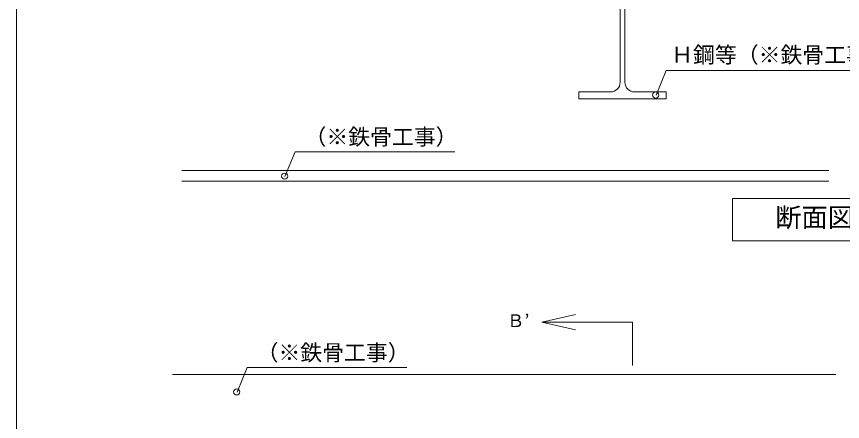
# Model space of a CAD drawing. Units: millimetres at full size, sheet at 1:10; details may follow other scales. Extents: x -2020 to 1980, y -1318 to 1442.
# Drawn here: x -2020 to -1075, y 68 to 532 of the extents above; entities that cross this region are included whole.
import ezdxf
from ezdxf.enums import TextEntityAlignment as Align

# ---------------------------------------------------------------- set-up
doc = ezdxf.new("R2010")
doc.units = ezdxf.units.MM
doc.header["$LTSCALE"] = 10
doc.layers.add('A-0', color=4, linetype='Continuous', lineweight=5)
doc.layers.add('C-0', color=3, linetype='Continuous', lineweight=5)
doc.styles.add('ＭＳ ゴシック', font='')
doc.styles.get('ＭＳ ゴシック').set_extended_font_data('MS Gothic')

msp = doc.modelspace()

# ---------------------------------------------------------------- linework, layer by layer
at = {"layer": 'A-0', "color": 3}
for p, q in [((-1329.24, 618.48), (-1329.24, 456.48)), ((-1323.74, 618.48), (-1323.74, 456.48)), ((-1288.19, 441.69), (-1276.63, 469.87)), ((-1276.63, 469.87), (-1025.58, 469.87)), ((-1340.24, 445.48), (-1376.49, 445.48)), ((-1376.49, 445.48), (-1376.49, 437.48)), ((-1312.74, 445.48), (-1276.49, 445.48)), ((-1276.49, 437.48), (-1276.49, 445.48)), ((-1376.49, 437.48), (-1276.49, 437.48)), ((-1712.52, 348.86), (-1700.96, 377.04)), ((-1700.96, 377.04), (-1518.27, 377.04)), ((-1830.41, 355.48), (-1090.43, 355.48)), ((-1830.41, 343.48), (-1090.43, 343.48)), ((-1841.31, 121.96), (-1082.38, 121.96))]:
    msp.add_line(p, q, dxfattribs=at)
at = {"layer": 'A-0'}
for p, q in [((-1418.6, 181.94), (-1380.25, 190.68)), ((-1418.6, 181.94), (-1380.25, 173.2)), ((-1315.18, 181.94), (-1418.6, 181.94)), ((-1315.18, 132.29), (-1315.18, 181.94))]:
    msp.add_line(p, q, dxfattribs=at)
at = {"layer": 'A-0', "color": 6}
msp.add_lwpolyline([(-1200.83, 323.4), (-877.66, 323.4), (-877.66, 275.17), (-1200.83, 275.17)], close=True, dxfattribs=at)
at = {"layer": 'A-0', "color": 3}
msp.add_lwpolyline([(-1767.3, 101.94), (-1755.75, 130.12), (-1573.05, 130.12)], dxfattribs=at)
for centre in [(-1288.58, 441.92), (-1712.91, 349.1), (-1767.7, 102.18)]:
    msp.add_circle(centre, 3.5, dxfattribs=at)
for centre, start, end in [((-1340.24, 456.48), 270, 0), ((-1312.74, 456.48), 180, 270)]:
    msp.add_arc(centre, 11, start, end, dxfattribs=at)
at = {"layer": 'C-0', "color": 7}
msp.add_line((-2019.5, 1441.57), (-2019.5, -1318.43), dxfattribs=at)

# ---------------------------------------------------------------- texts
at = {"layer": 'A-0', "color": 3, "style": 'ＭＳ ゴシック'}
for s, p in [('Ｈ鋼等（※鉄骨工事）', (-1270.88, 473.28)), ('（※鉄骨工事）', (-1690.18, 379.48)), ('（※鉄骨工事）', (-1744.97, 132.56))]:
    msp.add_text(s, height=18.33, dxfattribs=at).set_placement(p, align=Align.BOTTOM_LEFT)
at = {"layer": 'A-0', "color": 6, "style": 'ＭＳ ゴシック'}
msp.add_text('断面図 Ａ－Ａ’', height=21.99, dxfattribs=at).set_placement((-1151.74, 284.29), align=Align.BOTTOM_LEFT)
at = {"layer": 'A-0', "style": 'ＭＳ ゴシック'}
msp.add_text('Ｂ’', height=14.66, dxfattribs=at).set_placement((-1458.6, 171.94), align=Align.BOTTOM_LEFT)

doc.saveas('drawing.dxf')
